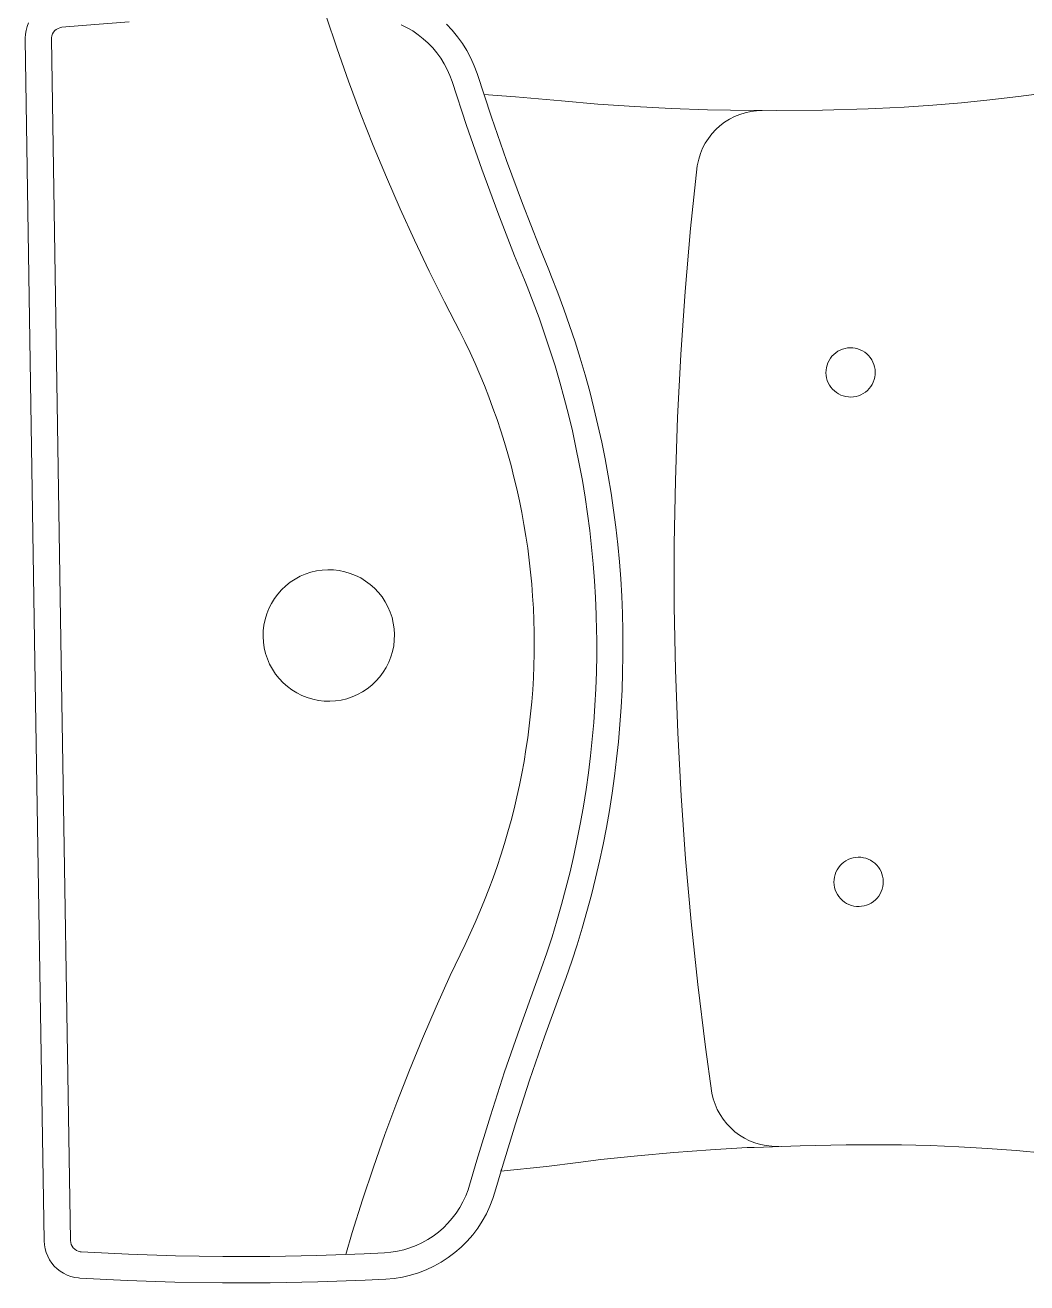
# Model space of a CAD drawing. Header units: millimetres. Extents: x -17502 to -16646, y 1856 to 2034.
# Drawn here: x -17475.2268 to -17474.9219, y 2014.127 to 2014.5097 of the extents above; entities that cross this region are included whole.
import ezdxf

# ---------------------------------------------------------------- set-up
doc = ezdxf.new("R2010")
doc.units = ezdxf.units.MM
doc.layers.get('0').update_dxf_attribs({"lineweight": 9})
doc.layers.add('Fenêtre', color=15, linetype='Continuous', lineweight=9)

# ---------------------------------------------------------------- blocks, each defined once
blk = doc.blocks.new('A$C3C8A42DC')
at = {"layer": 'Fenêtre', "color": 7, "linetype": 'Continuous', "lineweight": 9}
for p, q in [((0.58479, 0.37513), (0.58796, 0.38511)), ((0.64793, 0.38426), (0.66226, 0.38341)), ((0.66226, 0.38341), (0.66842, 0.38296)), ((0.66842, 0.38296), (0.66902, 0.38286)), ((0.66902, 0.38286), (0.6696, 0.38266)), ((0.67898, 0.38334), (0.67852, 0.38445)), ((0.67933, 0.38219), (0.67898, 0.38334)), ((0.54963, 0.38016), (0.54803, 0.37818)), ((0.55136, 0.38203), (0.54963, 0.38016)), ((0.55849, 0.37775), (0.56003, 0.379)), ((0.56003, 0.379), (0.56166, 0.38015)), ((0.56166, 0.38015), (0.56336, 0.38118)), ((0.56336, 0.38118), (0.56513, 0.38209)), ((0.6696, 0.38266), (0.67013, 0.38236)), ((0.67013, 0.38236), (0.6706, 0.38198)), ((0.6706, 0.38198), (0.671, 0.38151)), ((0.671, 0.38151), (0.67131, 0.38099)), ((0.67131, 0.38099), (0.67152, 0.38042)), ((0.67152, 0.38042), (0.67164, 0.37982)), ((0.67164, 0.37982), (0.67165, 0.37947)), ((0.67165, 0.37947), (0.67165, 0.19665)), ((0.67955, 0.38101), (0.67933, 0.38219)), ((0.67965, 0.37981), (0.67955, 0.38101)), ((0.67966, 0.37947), (0.67965, 0.37981)), ((0.67966, 0.19665), (0.67966, 0.37947)), ((0.54657, 0.37609), (0.54527, 0.3739)), ((0.54803, 0.37818), (0.54657, 0.37609)), ((0.55568, 0.37493), (0.55703, 0.37639)), ((0.55703, 0.37639), (0.55849, 0.37775)), ((0.58145, 0.3652), (0.58479, 0.37513)), ((0.54412, 0.37163), (0.54313, 0.36928)), ((0.54527, 0.3739), (0.54412, 0.37163)), ((0.55228, 0.37004), (0.5533, 0.37175)), ((0.5533, 0.37175), (0.55443, 0.37338)), ((0.55443, 0.37338), (0.55568, 0.37493)), ((0.54313, 0.36928), (0.5423, 0.36687)), ((0.5506, 0.36643), (0.55138, 0.36826)), ((0.55138, 0.36826), (0.55228, 0.37004)), ((0.5423, 0.36687), (0.53814, 0.35357)), ((0.54576, 0.35111), (0.54996, 0.36455)), ((0.54996, 0.36455), (0.5506, 0.36643)), ((0.57793, 0.35534), (0.58145, 0.3652)), ((0.54034, 0.36049), (0.53068, 0.35963)), ((0.37769, 0.35728), (0.36902, 0.35832)), ((0.38637, 0.35638), (0.37769, 0.35728)), ((0.39507, 0.35564), (0.38637, 0.35638)), ((0.49458, 0.35609), (0.48345, 0.35532)), ((0.50569, 0.35704), (0.49458, 0.35609)), ((0.51679, 0.35819), (0.50569, 0.35704)), ((0.53068, 0.35963), (0.51679, 0.35819)), ((0.40378, 0.35506), (0.39507, 0.35564)), ((0.41249, 0.35462), (0.40378, 0.35506)), ((0.42122, 0.35433), (0.41249, 0.35462)), ((0.42343, 0.35429), (0.42122, 0.35433)), ((0.43739, 0.35411), (0.42343, 0.35429)), ((0.45136, 0.35418), (0.43739, 0.35411)), ((0.46532, 0.3545), (0.45136, 0.35418)), ((0.45743, 0.35421), (0.45568, 0.35426)), ((0.45916, 0.35402), (0.45743, 0.35421)), ((0.46087, 0.35367), (0.45916, 0.35402)), ((0.46254, 0.35318), (0.46087, 0.35367)), ((0.46417, 0.35254), (0.46254, 0.35318)), ((0.46573, 0.35177), (0.46417, 0.35254)), ((0.47231, 0.35476), (0.46532, 0.3545)), ((0.48345, 0.35532), (0.47231, 0.35476)), ((0.53814, 0.35357), (0.53375, 0.34034)), ((0.57424, 0.34553), (0.57793, 0.35534)), ((0.46722, 0.35086), (0.46573, 0.35177)), ((0.46863, 0.34982), (0.46722, 0.35086)), ((0.46994, 0.34867), (0.46863, 0.34982)), ((0.47114, 0.3474), (0.46994, 0.34867)), ((0.54132, 0.33775), (0.54576, 0.35111)), ((0.47223, 0.34604), (0.47114, 0.3474)), ((0.47319, 0.34459), (0.47223, 0.34604)), ((0.47403, 0.34306), (0.47319, 0.34459)), ((0.57039, 0.3358), (0.57424, 0.34553)), ((0.47473, 0.34146), (0.47403, 0.34306)), ((0.47528, 0.3398), (0.47473, 0.34146)), ((0.4757, 0.33811), (0.47528, 0.3398)), ((0.47576, 0.33774), (0.4757, 0.33811)), ((0.47579, 0.33774), (0.47576, 0.33774)), ((0.47808, 0.31867), (0.47579, 0.33774)), ((0.53375, 0.34034), (0.52913, 0.32718)), ((0.53666, 0.32447), (0.54132, 0.33775)), ((0.56636, 0.32613), (0.57039, 0.3358)), ((0.52913, 0.32718), (0.52428, 0.31412)), ((0.56216, 0.31653), (0.56636, 0.32613)), ((0.53176, 0.31127), (0.53666, 0.32447)), ((0.48005, 0.29957), (0.47808, 0.31867)), ((0.52428, 0.31412), (0.52145, 0.3068)), ((0.5578, 0.30701), (0.56216, 0.31653)), ((0.5289, 0.30388), (0.53176, 0.31127)), ((0.52145, 0.3068), (0.52065, 0.30472)), ((0.55327, 0.29756), (0.5578, 0.30701)), ((0.52065, 0.30472), (0.5188, 0.29979)), ((0.52812, 0.30186), (0.5289, 0.30388)), ((0.48167, 0.28044), (0.48005, 0.29957)), ((0.5188, 0.29979), (0.51705, 0.29483)), ((0.52632, 0.29706), (0.52812, 0.30186)), ((0.51705, 0.29483), (0.51538, 0.28984)), ((0.52461, 0.29223), (0.52632, 0.29706)), ((0.55016, 0.2913), (0.55327, 0.29756)), ((0.52299, 0.28737), (0.52461, 0.29223)), ((0.54888, 0.28873), (0.55016, 0.2913)), ((0.51538, 0.28984), (0.51379, 0.28482)), ((0.52145, 0.28248), (0.52299, 0.28737)), ((0.5473, 0.28542), (0.54888, 0.28873)), ((0.51379, 0.28482), (0.5123, 0.27977)), ((0.54578, 0.28209), (0.5473, 0.28542)), ((0.42451, 0.27919), (0.42507, 0.27974)), ((0.42507, 0.27974), (0.42568, 0.28024)), ((0.42568, 0.28024), (0.42634, 0.28067)), ((0.42634, 0.28067), (0.42704, 0.28102)), ((0.42704, 0.28102), (0.42777, 0.2813)), ((0.42777, 0.2813), (0.42853, 0.28151)), ((0.42853, 0.28151), (0.4293, 0.28163)), ((0.4293, 0.28163), (0.43009, 0.28167)), ((0.43009, 0.28167), (0.43087, 0.28163)), ((0.43087, 0.28163), (0.43165, 0.28151)), ((0.43165, 0.28151), (0.43241, 0.2813)), ((0.43241, 0.2813), (0.43314, 0.28102)), ((0.43314, 0.28102), (0.43384, 0.28067)), ((0.43384, 0.28067), (0.4345, 0.28024)), ((0.4345, 0.28024), (0.43511, 0.27974)), ((0.43511, 0.27974), (0.43566, 0.27919)), ((0.48297, 0.26128), (0.48167, 0.28044)), ((0.5123, 0.27977), (0.51089, 0.2747)), ((0.51999, 0.27757), (0.52145, 0.28248)), ((0.54432, 0.27872), (0.54578, 0.28209)), ((0.42263, 0.27495), (0.42275, 0.27573)), ((0.42275, 0.27573), (0.42295, 0.27649)), ((0.42295, 0.27649), (0.42323, 0.27722)), ((0.42323, 0.27722), (0.42359, 0.27792)), ((0.42359, 0.27792), (0.42402, 0.27858)), ((0.42402, 0.27858), (0.42451, 0.27919)), ((0.43566, 0.27919), (0.43616, 0.27858)), ((0.43616, 0.27858), (0.43658, 0.27792)), ((0.43658, 0.27792), (0.43694, 0.27722)), ((0.43694, 0.27722), (0.43722, 0.27649)), ((0.43722, 0.27649), (0.43743, 0.27573)), ((0.43743, 0.27573), (0.43755, 0.27495)), ((0.51862, 0.27263), (0.51999, 0.27757)), ((0.54292, 0.27534), (0.54432, 0.27872)), ((0.42259, 0.27417), (0.42263, 0.27495)), ((0.42263, 0.27338), (0.42259, 0.27417)), ((0.42275, 0.27261), (0.42263, 0.27338)), ((0.42263, 0.27338), (0.42263, 0.27338)), ((0.42295, 0.27185), (0.42275, 0.27261)), ((0.42323, 0.27112), (0.42295, 0.27185)), ((0.43722, 0.27185), (0.43694, 0.27112)), ((0.43743, 0.27261), (0.43722, 0.27185)), ((0.43755, 0.27338), (0.43743, 0.27261)), ((0.43755, 0.27495), (0.43759, 0.27417)), ((0.43759, 0.27417), (0.43755, 0.27338)), ((0.51089, 0.2747), (0.50957, 0.26961)), ((0.51734, 0.26767), (0.51862, 0.27263)), ((0.54029, 0.26849), (0.54157, 0.27193)), ((0.54157, 0.27193), (0.54292, 0.27534)), ((0.42359, 0.27042), (0.42323, 0.27112)), ((0.42402, 0.26976), (0.42359, 0.27042)), ((0.42451, 0.26915), (0.42402, 0.26976)), ((0.42507, 0.26859), (0.42451, 0.26915)), ((0.42568, 0.2681), (0.42507, 0.26859)), ((0.42634, 0.26767), (0.42568, 0.2681)), ((0.4345, 0.2681), (0.43384, 0.26767)), ((0.43511, 0.26859), (0.4345, 0.2681)), ((0.43566, 0.26915), (0.43511, 0.26859)), ((0.43616, 0.26976), (0.43566, 0.26915)), ((0.43658, 0.27042), (0.43616, 0.26976)), ((0.43694, 0.27112), (0.43658, 0.27042)), ((0.50957, 0.26961), (0.50835, 0.26449)), ((0.53907, 0.26504), (0.54029, 0.26849)), ((0.42704, 0.26732), (0.42634, 0.26767)), ((0.42777, 0.26703), (0.42704, 0.26732)), ((0.42853, 0.26683), (0.42777, 0.26703)), ((0.4293, 0.26671), (0.42853, 0.26683)), ((0.43009, 0.26667), (0.4293, 0.26671)), ((0.43087, 0.26671), (0.43009, 0.26667)), ((0.43165, 0.26683), (0.43087, 0.26671)), ((0.43241, 0.26703), (0.43165, 0.26683)), ((0.43314, 0.26732), (0.43241, 0.26703)), ((0.43384, 0.26767), (0.43314, 0.26732)), ((0.50835, 0.26449), (0.50721, 0.25935)), ((0.51614, 0.26269), (0.51734, 0.26767)), ((0.5379, 0.26156), (0.53907, 0.26504)), ((0.48393, 0.2421), (0.48297, 0.26128)), ((0.51503, 0.25769), (0.51614, 0.26269)), ((0.5368, 0.25806), (0.5379, 0.26156)), ((0.50721, 0.25935), (0.50616, 0.25419)), ((0.51401, 0.25267), (0.51503, 0.25769)), ((0.53576, 0.25455), (0.5368, 0.25806)), ((0.50616, 0.25419), (0.5052, 0.24902)), ((0.51308, 0.24763), (0.51401, 0.25267)), ((0.53478, 0.25102), (0.53576, 0.25455)), ((0.5052, 0.24902), (0.50433, 0.24383)), ((0.53386, 0.24747), (0.53478, 0.25102)), ((0.51223, 0.24258), (0.51308, 0.24763)), ((0.53301, 0.2439), (0.53386, 0.24747)), ((0.48456, 0.22291), (0.48393, 0.2421)), ((0.50433, 0.24383), (0.50355, 0.23862)), ((0.51148, 0.23751), (0.51223, 0.24258)), ((0.53221, 0.24032), (0.53301, 0.2439)), ((0.50355, 0.23862), (0.50286, 0.2334)), ((0.51081, 0.23243), (0.51148, 0.23751)), ((0.53148, 0.23673), (0.53221, 0.24032)), ((0.53081, 0.23313), (0.53148, 0.23673)), ((0.50286, 0.2334), (0.50227, 0.22817)), ((0.51023, 0.22734), (0.51081, 0.23243)), ((0.53021, 0.22951), (0.53081, 0.23313)), ((0.50227, 0.22817), (0.50176, 0.22294)), ((0.50974, 0.22224), (0.51023, 0.22734)), ((0.52919, 0.22225), (0.52967, 0.22588)), ((0.52967, 0.22588), (0.53021, 0.22951)), ((0.48485, 0.20371), (0.48456, 0.22291)), ((0.50176, 0.22294), (0.50135, 0.21769)), ((0.50933, 0.21713), (0.50974, 0.22224)), ((0.52877, 0.21861), (0.52919, 0.22225)), ((0.52842, 0.21496), (0.52877, 0.21861)), ((0.50135, 0.21769), (0.50103, 0.21243)), ((0.50902, 0.21202), (0.50933, 0.21713)), ((0.52813, 0.2113), (0.52842, 0.21496)), ((0.58013, 0.21398), (0.58168, 0.21478)), ((0.58168, 0.21478), (0.58329, 0.21545)), ((0.58329, 0.21545), (0.58496, 0.21597)), ((0.58496, 0.21597), (0.58666, 0.21635)), ((0.58666, 0.21635), (0.58839, 0.21658)), ((0.58839, 0.21658), (0.59014, 0.21666)), ((0.59014, 0.21666), (0.59188, 0.21658)), ((0.59188, 0.21658), (0.59361, 0.21635)), ((0.59361, 0.21635), (0.59531, 0.21597)), ((0.59531, 0.21597), (0.59698, 0.21545)), ((0.59698, 0.21545), (0.59859, 0.21478)), ((0.59859, 0.21478), (0.60014, 0.21398)), ((0.50103, 0.21243), (0.5008, 0.20718)), ((0.5088, 0.2069), (0.50902, 0.21202)), ((0.52791, 0.20765), (0.52813, 0.2113)), ((0.57481, 0.20951), (0.57599, 0.2108)), ((0.57599, 0.2108), (0.57728, 0.21198)), ((0.57728, 0.21198), (0.57866, 0.21304)), ((0.57866, 0.21304), (0.58013, 0.21398)), ((0.60014, 0.21398), (0.60161, 0.21304)), ((0.60161, 0.21304), (0.60299, 0.21198)), ((0.60299, 0.21198), (0.60428, 0.2108)), ((0.60428, 0.2108), (0.60546, 0.20951)), ((0.5008, 0.20718), (0.50066, 0.20192)), ((0.50866, 0.20178), (0.5088, 0.2069)), ((0.52775, 0.20398), (0.52791, 0.20765)), ((0.57201, 0.20511), (0.57281, 0.20665)), ((0.57281, 0.20665), (0.57375, 0.20813)), ((0.57375, 0.20813), (0.57481, 0.20951)), ((0.60546, 0.20951), (0.60652, 0.20813)), ((0.60652, 0.20813), (0.60746, 0.20665)), ((0.60746, 0.20665), (0.60827, 0.20511)), ((0.4848, 0.18451), (0.48485, 0.20371)), ((0.52765, 0.20032), (0.52775, 0.20398)), ((0.57081, 0.20183), (0.57134, 0.20349)), ((0.57134, 0.20349), (0.57201, 0.20511)), ((0.60827, 0.20511), (0.60893, 0.20349)), ((0.60893, 0.20349), (0.60946, 0.20183)), ((0.50066, 0.20192), (0.50062, 0.19665)), ((0.50862, 0.19665), (0.50866, 0.20178)), ((0.52762, 0.19665), (0.52765, 0.20032)), ((0.57021, 0.1984), (0.57044, 0.20013)), ((0.57044, 0.20013), (0.57081, 0.20183)), ((0.60946, 0.20183), (0.60984, 0.20013)), ((0.60984, 0.20013), (0.61006, 0.1984)), ((0.50062, 0.19665), (0.50063, 0.19443)), ((0.50863, 0.19448), (0.50862, 0.19665)), ((0.52764, 0.19378), (0.52762, 0.19665)), ((0.57013, 0.19665), (0.57021, 0.1984)), ((0.57021, 0.19491), (0.57013, 0.19665)), ((0.61006, 0.1984), (0.61014, 0.19665)), ((0.61014, 0.19665), (0.61006, 0.19491)), ((0.67165, 0.19665), (0.67165, 0.01383)), ((0.67966, 0.01383), (0.67966, 0.19665)), ((0.50063, 0.19443), (0.50071, 0.18916)), ((0.50871, 0.18936), (0.50863, 0.19448)), ((0.52772, 0.19012), (0.52764, 0.19378)), ((0.57044, 0.19318), (0.57021, 0.19491)), ((0.57021, 0.19491), (0.57021, 0.19491)), ((0.57081, 0.19147), (0.57044, 0.19318)), ((0.57134, 0.18981), (0.57081, 0.19147)), ((0.60946, 0.19147), (0.60893, 0.18981)), ((0.60984, 0.19318), (0.60946, 0.19147)), ((0.61006, 0.19491), (0.60984, 0.19318)), ((0.50071, 0.18916), (0.50089, 0.1839)), ((0.50888, 0.18424), (0.50871, 0.18936)), ((0.52787, 0.18646), (0.52772, 0.19012)), ((0.57201, 0.1882), (0.57134, 0.18981)), ((0.57281, 0.18665), (0.57201, 0.1882)), ((0.60827, 0.1882), (0.60746, 0.18665)), ((0.60893, 0.18981), (0.60827, 0.1882)), ((0.48442, 0.16531), (0.4848, 0.18451)), ((0.50089, 0.1839), (0.50116, 0.17865)), ((0.50914, 0.17912), (0.50888, 0.18424)), ((0.52808, 0.1828), (0.52787, 0.18646)), ((0.57375, 0.18518), (0.57281, 0.18665)), ((0.57481, 0.18379), (0.57375, 0.18518)), ((0.57599, 0.18251), (0.57481, 0.18379)), ((0.60546, 0.18379), (0.60428, 0.18251)), ((0.60652, 0.18518), (0.60546, 0.18379)), ((0.60746, 0.18665), (0.60652, 0.18518)), ((0.52835, 0.17914), (0.52808, 0.1828)), ((0.57728, 0.18133), (0.57599, 0.18251)), ((0.57866, 0.18027), (0.57728, 0.18133)), ((0.58013, 0.17933), (0.57866, 0.18027)), ((0.60161, 0.18027), (0.60014, 0.17933)), ((0.60299, 0.18133), (0.60161, 0.18027)), ((0.60428, 0.18251), (0.60299, 0.18133)), ((0.50116, 0.17865), (0.50152, 0.1734)), ((0.50949, 0.17401), (0.50914, 0.17912)), ((0.52869, 0.17549), (0.52835, 0.17914)), ((0.58168, 0.17852), (0.58013, 0.17933)), ((0.58329, 0.17785), (0.58168, 0.17852)), ((0.58496, 0.17733), (0.58329, 0.17785)), ((0.58666, 0.17695), (0.58496, 0.17733)), ((0.58839, 0.17672), (0.58666, 0.17695)), ((0.59014, 0.17665), (0.58839, 0.17672)), ((0.59188, 0.17672), (0.59014, 0.17665)), ((0.59361, 0.17695), (0.59188, 0.17672)), ((0.59531, 0.17733), (0.59361, 0.17695)), ((0.59698, 0.17785), (0.59531, 0.17733)), ((0.59859, 0.17852), (0.59698, 0.17785)), ((0.60014, 0.17933), (0.59859, 0.17852)), ((0.50152, 0.1734), (0.50197, 0.16815)), ((0.50993, 0.16891), (0.50949, 0.17401)), ((0.52909, 0.17185), (0.52869, 0.17549)), ((0.51046, 0.16381), (0.50993, 0.16891)), ((0.52956, 0.16821), (0.52909, 0.17185)), ((0.48371, 0.14612), (0.48442, 0.16531)), ((0.50197, 0.16815), (0.50251, 0.16292)), ((0.53009, 0.16458), (0.52956, 0.16821)), ((0.53068, 0.16096), (0.53009, 0.16458)), ((0.50251, 0.16292), (0.50314, 0.15769)), ((0.51108, 0.15873), (0.51046, 0.16381)), ((0.53133, 0.15736), (0.53068, 0.16096)), ((0.50314, 0.15769), (0.50387, 0.15248)), ((0.51179, 0.15365), (0.51108, 0.15873)), ((0.53205, 0.15376), (0.53133, 0.15736)), ((0.51258, 0.14859), (0.51179, 0.15365)), ((0.53283, 0.15018), (0.53205, 0.15376)), ((0.50387, 0.15248), (0.50469, 0.14728)), ((0.53367, 0.14661), (0.53283, 0.15018)), ((0.48266, 0.12694), (0.48371, 0.14612)), ((0.50469, 0.14728), (0.50559, 0.14209)), ((0.51346, 0.14354), (0.51258, 0.14859)), ((0.53457, 0.14306), (0.53367, 0.14661)), ((0.50559, 0.14209), (0.50659, 0.13693)), ((0.51443, 0.13851), (0.51346, 0.14354)), ((0.53554, 0.13952), (0.53457, 0.14306)), ((0.51549, 0.1335), (0.51443, 0.13851)), ((0.53657, 0.13601), (0.53554, 0.13952)), ((0.50659, 0.13693), (0.50768, 0.13178)), ((0.53766, 0.1325), (0.53657, 0.13601)), ((0.50768, 0.13178), (0.50885, 0.12665)), ((0.51664, 0.1285), (0.51549, 0.1335)), ((0.53881, 0.12902), (0.53766, 0.1325)), ((0.42777, 0.12627), (0.42853, 0.12647)), ((0.42853, 0.12647), (0.4293, 0.1266)), ((0.4293, 0.1266), (0.43009, 0.12664)), ((0.43009, 0.12664), (0.43087, 0.1266)), ((0.43087, 0.1266), (0.43165, 0.12647)), ((0.43165, 0.12647), (0.43241, 0.12627)), ((0.48128, 0.10779), (0.48266, 0.12694)), ((0.50885, 0.12665), (0.51012, 0.12154)), ((0.51787, 0.12353), (0.51664, 0.1285)), ((0.54002, 0.12556), (0.53881, 0.12902)), ((0.42323, 0.12219), (0.42359, 0.12289)), ((0.42359, 0.12289), (0.42402, 0.12354)), ((0.42402, 0.12354), (0.42451, 0.12416)), ((0.42451, 0.12416), (0.42507, 0.12471)), ((0.42507, 0.12471), (0.42568, 0.1252)), ((0.42568, 0.1252), (0.42634, 0.12563)), ((0.42634, 0.12563), (0.42704, 0.12599)), ((0.42704, 0.12599), (0.42777, 0.12627)), ((0.43241, 0.12627), (0.43314, 0.12599)), ((0.43314, 0.12599), (0.43384, 0.12563)), ((0.43384, 0.12563), (0.4345, 0.1252)), ((0.4345, 0.1252), (0.43511, 0.12471)), ((0.43511, 0.12471), (0.43566, 0.12416)), ((0.43566, 0.12416), (0.43616, 0.12354)), ((0.43616, 0.12354), (0.43658, 0.12289)), ((0.43658, 0.12289), (0.43694, 0.12219)), ((0.51919, 0.11858), (0.51787, 0.12353)), ((0.54129, 0.12212), (0.54002, 0.12556)), ((0.42259, 0.11914), (0.42263, 0.11992)), ((0.42263, 0.11835), (0.42259, 0.11914)), ((0.42263, 0.11992), (0.42275, 0.1207)), ((0.42275, 0.1207), (0.42295, 0.12145)), ((0.42295, 0.12145), (0.42323, 0.12219)), ((0.43694, 0.12219), (0.43722, 0.12145)), ((0.43722, 0.12145), (0.43743, 0.1207)), ((0.43743, 0.1207), (0.43755, 0.11992)), ((0.43755, 0.11992), (0.43759, 0.11914)), ((0.43759, 0.11914), (0.43755, 0.11835)), ((0.51012, 0.12154), (0.51148, 0.11645)), ((0.54262, 0.11871), (0.54129, 0.12212)), ((0.54401, 0.11532), (0.54262, 0.11871)), ((0.42275, 0.11758), (0.42263, 0.11835)), ((0.42263, 0.11835), (0.42263, 0.11835)), ((0.42295, 0.11682), (0.42275, 0.11758)), ((0.42323, 0.11608), (0.42295, 0.11682)), ((0.42359, 0.11538), (0.42323, 0.11608)), ((0.42402, 0.11473), (0.42359, 0.11538)), ((0.43658, 0.11538), (0.43616, 0.11473)), ((0.43694, 0.11608), (0.43658, 0.11538)), ((0.43722, 0.11682), (0.43694, 0.11608)), ((0.43743, 0.11758), (0.43722, 0.11682)), ((0.43755, 0.11835), (0.43743, 0.11758)), ((0.51148, 0.11645), (0.51292, 0.11139)), ((0.5206, 0.11365), (0.51919, 0.11858)), ((0.54546, 0.11195), (0.54401, 0.11532)), ((0.42451, 0.11412), (0.42402, 0.11473)), ((0.42507, 0.11356), (0.42451, 0.11412)), ((0.42568, 0.11307), (0.42507, 0.11356)), ((0.42634, 0.11264), (0.42568, 0.11307)), ((0.42704, 0.11228), (0.42634, 0.11264)), ((0.42777, 0.112), (0.42704, 0.11228)), ((0.42853, 0.1118), (0.42777, 0.112)), ((0.4293, 0.11168), (0.42853, 0.1118)), ((0.43009, 0.11163), (0.4293, 0.11168)), ((0.43087, 0.11168), (0.43009, 0.11163)), ((0.43165, 0.1118), (0.43087, 0.11168)), ((0.43241, 0.112), (0.43165, 0.1118)), ((0.43314, 0.11228), (0.43241, 0.112)), ((0.43384, 0.11264), (0.43314, 0.11228)), ((0.4345, 0.11307), (0.43384, 0.11264)), ((0.43511, 0.11356), (0.4345, 0.11307)), ((0.43566, 0.11412), (0.43511, 0.11356)), ((0.43616, 0.11473), (0.43566, 0.11412)), ((0.51292, 0.11139), (0.51445, 0.10636)), ((0.52209, 0.10875), (0.5206, 0.11365)), ((0.54697, 0.10861), (0.54546, 0.11195)), ((0.47956, 0.08867), (0.48128, 0.10779)), ((0.52366, 0.10388), (0.52209, 0.10875)), ((0.54853, 0.10529), (0.54697, 0.10861)), ((0.51445, 0.10636), (0.51607, 0.10135)), ((0.52533, 0.09903), (0.52366, 0.10388)), ((0.55016, 0.10201), (0.54853, 0.10529)), ((0.51607, 0.10135), (0.51778, 0.09637)), ((0.55479, 0.09261), (0.55016, 0.10201)), ((0.51778, 0.09637), (0.51957, 0.09142)), ((0.52707, 0.09421), (0.52533, 0.09903)), ((0.5289, 0.08943), (0.52707, 0.09421)), ((0.55927, 0.08314), (0.55479, 0.09261)), ((0.47751, 0.06957), (0.47956, 0.08867)), ((0.51957, 0.09142), (0.52145, 0.08651)), ((0.53393, 0.07628), (0.5289, 0.08943)), ((0.52145, 0.08651), (0.52643, 0.07349)), ((0.56357, 0.0736), (0.55927, 0.08314)), ((0.52643, 0.07349), (0.53118, 0.06038)), ((0.53873, 0.06304), (0.53393, 0.07628)), ((0.56771, 0.06398), (0.56357, 0.0736)), ((0.47579, 0.05557), (0.47751, 0.06957)), ((0.54329, 0.04972), (0.53873, 0.06304)), ((0.57169, 0.05428), (0.56771, 0.06398)), ((0.53118, 0.06038), (0.5357, 0.04719)), ((0.47486, 0.0522), (0.47539, 0.05386)), ((0.47539, 0.05386), (0.47576, 0.05557)), ((0.47576, 0.05557), (0.47579, 0.05557)), ((0.57549, 0.04452), (0.57169, 0.05428)), ((0.47338, 0.04904), (0.47419, 0.05059)), ((0.47419, 0.05059), (0.47486, 0.0522)), ((0.4702, 0.0449), (0.47138, 0.04618)), ((0.47138, 0.04618), (0.47245, 0.04757)), ((0.47245, 0.04757), (0.47338, 0.04904)), ((0.5357, 0.04719), (0.53999, 0.03393)), ((0.54762, 0.03633), (0.54329, 0.04972)), ((0.46606, 0.04172), (0.46753, 0.04266)), ((0.46753, 0.04266), (0.46892, 0.04372)), ((0.46892, 0.04372), (0.4702, 0.0449)), ((0.57912, 0.0347), (0.57549, 0.04452)), ((0.40088, 0.03807), (0.40959, 0.03856)), ((0.40959, 0.03856), (0.41832, 0.03889)), ((0.41832, 0.03889), (0.42122, 0.03897)), ((0.42122, 0.03897), (0.43518, 0.03918)), ((0.43518, 0.03918), (0.44915, 0.03915)), ((0.44915, 0.03915), (0.46311, 0.03887)), ((0.45606, 0.03905), (0.45568, 0.03905)), ((0.45568, 0.03905), (0.45606, 0.03905)), ((0.45606, 0.03905), (0.4578, 0.03912)), ((0.4578, 0.03912), (0.45953, 0.03935)), ((0.45953, 0.03935), (0.46123, 0.03972)), ((0.46123, 0.03972), (0.4629, 0.04025)), ((0.4629, 0.04025), (0.46451, 0.04092)), ((0.46311, 0.03887), (0.46532, 0.03881)), ((0.46451, 0.04092), (0.46606, 0.04172)), ((0.46532, 0.03881), (0.47647, 0.03836)), ((0.47647, 0.03836), (0.4876, 0.03772)), ((0.37481, 0.0357), (0.38348, 0.03664)), ((0.38348, 0.03664), (0.39218, 0.03743)), ((0.39218, 0.03743), (0.40088, 0.03807)), ((0.4876, 0.03772), (0.49872, 0.03688)), ((0.49872, 0.03688), (0.50983, 0.03586)), ((0.50983, 0.03586), (0.51679, 0.03511)), ((0.51679, 0.03511), (0.52643, 0.03409)), ((0.54996, 0.02876), (0.54762, 0.03633)), ((0.58258, 0.02481), (0.57912, 0.0347)), ((0.52643, 0.03409), (0.54034, 0.03281)), ((0.54034, 0.03281), (0.53999, 0.03393)), ((0.53999, 0.03393), (0.5423, 0.02644)), ((0.55044, 0.02732), (0.54996, 0.02876)), ((0.55118, 0.02547), (0.55044, 0.02732)), ((0.55044, 0.02732), (0.55044, 0.02732)), ((0.5423, 0.02644), (0.54291, 0.02459)), ((0.54291, 0.02459), (0.54387, 0.02223)), ((0.55205, 0.02368), (0.55118, 0.02547)), ((0.55304, 0.02196), (0.55205, 0.02368)), ((0.58586, 0.01487), (0.58258, 0.02481)), ((0.54387, 0.02223), (0.54498, 0.01994)), ((0.54498, 0.01994), (0.54625, 0.01773)), ((0.55415, 0.02031), (0.55304, 0.02196)), ((0.55537, 0.01874), (0.55415, 0.02031)), ((0.54625, 0.01773), (0.54767, 0.01561)), ((0.54767, 0.01561), (0.54924, 0.0136)), ((0.5567, 0.01726), (0.55537, 0.01874)), ((0.55813, 0.01587), (0.5567, 0.01726)), ((0.55965, 0.01459), (0.55813, 0.01587)), ((0.54924, 0.0136), (0.55094, 0.01171)), ((0.55094, 0.01171), (0.55277, 0.00993)), ((0.56126, 0.01342), (0.55965, 0.01459)), ((0.56295, 0.01236), (0.56126, 0.01342)), ((0.5647, 0.01142), (0.56295, 0.01236)), ((0.58796, 0.00819), (0.58586, 0.01487)), ((0.67083, 0.01158), (0.6704, 0.01115)), ((0.67118, 0.01208), (0.67083, 0.01158)), ((0.67144, 0.01263), (0.67118, 0.01208)), ((0.6716, 0.01322), (0.67144, 0.01263)), ((0.67165, 0.01383), (0.6716, 0.01322)), ((0.6794, 0.01144), (0.67959, 0.01263)), ((0.67959, 0.01263), (0.67966, 0.01383)), ((0.55277, 0.00993), (0.55472, 0.00829)), ((0.55472, 0.00829), (0.55678, 0.00679)), ((0.56652, 0.01061), (0.5647, 0.01142)), ((0.56839, 0.00993), (0.56652, 0.01061)), ((0.5703, 0.00938), (0.56839, 0.00993)), ((0.57224, 0.00896), (0.5703, 0.00938)), ((0.57421, 0.00868), (0.57224, 0.00896)), ((0.5762, 0.00854), (0.57421, 0.00868)), ((0.58237, 0.00833), (0.5762, 0.00854)), ((0.59672, 0.00804), (0.58237, 0.00833)), ((0.61107, 0.008), (0.59672, 0.00804)), ((0.62542, 0.00821), (0.61107, 0.008)), ((0.63976, 0.00867), (0.62542, 0.00821)), ((0.6541, 0.00938), (0.63976, 0.00867)), ((0.66842, 0.01034), (0.6541, 0.00938)), ((0.66876, 0.01038), (0.66842, 0.01034)), ((0.66935, 0.01054), (0.66876, 0.01038)), ((0.6699, 0.0108), (0.66935, 0.01054)), ((0.6704, 0.01115), (0.6699, 0.0108)), ((0.67746, 0.00707), (0.67811, 0.00808)), ((0.67811, 0.00808), (0.67866, 0.00915)), ((0.67866, 0.00915), (0.67909, 0.01028)), ((0.67909, 0.01028), (0.6794, 0.01144)), ((0.55678, 0.00679), (0.55893, 0.00544)), ((0.55893, 0.00544), (0.56118, 0.00424)), ((0.56118, 0.00424), (0.56351, 0.0032)), ((0.67283, 0.00332), (0.6739, 0.00387)), ((0.6739, 0.00387), (0.67491, 0.00453)), ((0.67491, 0.00453), (0.67585, 0.00528)), ((0.67585, 0.00528), (0.6767, 0.00614)), ((0.6767, 0.00614), (0.67746, 0.00707)), ((0.56351, 0.0032), (0.5659, 0.00232)), ((0.5659, 0.00232), (0.56835, 0.00162)), ((0.56835, 0.00162), (0.57084, 0.00108)), ((0.57084, 0.00108), (0.57337, 0.00072)), ((0.57337, 0.00072), (0.57591, 0.00054)), ((0.57591, 0.00054), (0.58214, 0.00034)), ((0.58214, 0.00034), (0.59663, 0.00004)), ((0.59663, 0.00004), (0.61112, 0)), ((0.61112, 0), (0.62561, 0.00021)), ((0.62561, 0.00021), (0.64009, 0.00068)), ((0.64009, 0.00068), (0.65456, 0.00139)), ((0.65456, 0.00139), (0.66902, 0.00236)), ((0.66902, 0.00236), (0.66936, 0.00239)), ((0.66936, 0.00239), (0.67054, 0.00258)), ((0.67054, 0.00258), (0.67171, 0.00289)), ((0.67171, 0.00289), (0.67283, 0.00332))]:
    blk.add_line(p, q, dxfattribs=at)

msp = doc.modelspace()

# ---------------------------------------------------------------- block references
at = {"lineweight": 9, "xscale": -1, "rotation": 0.9081450383185085}
msp.add_blockref('A$C3C8A42DC', (-17474.5412, 2014.13672), dxfattribs=at)

doc.saveas('drawing.dxf')
